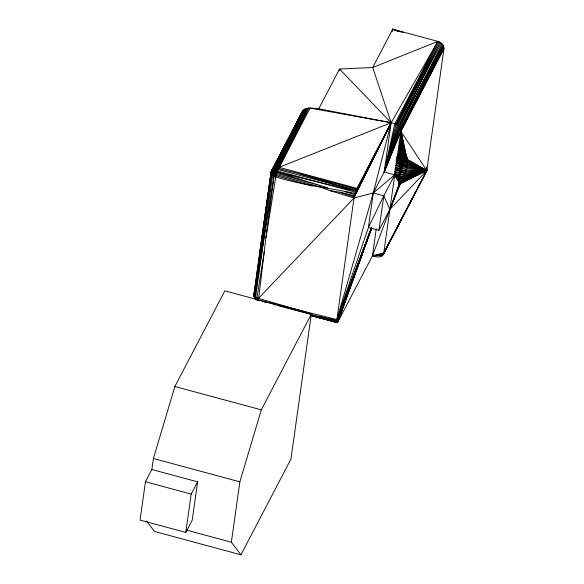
<?xml version="1.0" encoding="UTF-8"?>
<svg xmlns="http://www.w3.org/2000/svg" width="584" height="584" viewBox="0 0 584 584"><rect width="100%" height="100%" fill="white"/><g stroke="black" fill="none" stroke-linecap="round" stroke-linejoin="round"><path stroke-width="0.88" d="M371.395 227.767L336.924 319.558L256.069 299.417L254.777 298.278L253.894 294.299L271.239 171.623L302.162 111.88C305.483 106.018 313.528 108.602 318.733 108.799L391.149 122.735C395.572 123.268 401.332 126.078 400.865 131.327L399.412 177.405C396.901 198.275 407.588 169.156 407.114 164.944C409.618 144.073 398.93 173.185 399.412 177.405L395.222 176.12M399.179 184.799L372.453 255.792L338.173 321.382L337.041 322.558L336.924 319.558L373.278 192.954L384.228 172.01L391.149 122.735L372.709 67.489L392.718 29.2L437.847 41.384C440.854 42.216 443.628 44.72 443.935 47.954L400.865 131.327L400.726 171.389L395.353 169.002M400.412 172.645L400.865 131.327L443.898 48.99L443.935 47.954L400.901 130.298L384.228 172.01L394.748 174.85L398.901 181.39M424.685 173.806L426.123 172.397L426.816 170.543L400.865 131.327L400.12 173.871L394.616 171.93M394.762 173.915L399.858 175.09L400.865 131.327L384.228 172.01L394.813 123.72L437.847 41.384L372.709 67.489L339.516 69.029L318.733 108.799M254.617 296.073L256.201 298.241L256.23 300.052M394.529 175.09L399.617 176.273L400.865 131.327L406.756 157.271M265.917 237.776L276.393 173.258L308.783 108.077L276.247 169.776L274.027 176.273L265.917 237.776L258.398 300.453L256.887 299.592L256.945 297.825L264.333 251.412M258.369 299.738L254.777 298.278L253.894 294.299L254.157 293.175L253.879 295.562L254.551 297.833L274.027 176.273L274.137 171.134L275.925 167.936L275.473 167.374L305.198 108.982L273.356 170.141L255.639 297.066L256.069 299.417L255.252 298.482L254.653 296.161L272.275 170.908L302.994 110.632L270.969 172.594L253.879 295.562L254.551 297.833L257.259 299.979L258.566 297.767M339.267 70.81L339.516 69.029L391.149 122.735L355.364 192.202L277.239 170.893L275.349 168.849L275.473 167.374L306.315 108.529L276.663 167.177L276.779 168.761L277.882 169.448L331.15 183.734L356.116 190.019L391.149 122.735L437.847 41.384L395.996 124.137L384.228 172.01L400.347 128.203L443.38 45.866M254.777 298.278L254.872 297.387L255.639 297.066L258.486 298.38L304.498 311.725L309.031 313.732M145.46 481.742L140.065 520.089L185.807 532.44L192.202 520.198L197.589 481.858L151.855 469.507L145.46 481.742L191.194 494.093L197.589 481.858M151.855 469.507L153.402 458.484L174.864 386.513L224.862 290.847L311.308 314.185L290.942 459.126L240.936 554.8L154.49 531.455L146.511 520.972M185.807 532.44L191.194 494.093M240.936 554.8L231.359 542.215L239.849 481.822L261.311 409.859L311.308 314.185M392.47 30.981L392.718 29.2L403.084 32.441M260.216 251.288L271.144 173.609C270.261 169.214 275.232 166.221 279.115 167.331L310.075 108.098L391.149 122.735L373.278 192.954L368.431 227.461L336.924 319.558L354.006 198.005L356.116 190.019M376.227 228.913L372.453 255.792C375.767 256.967 380.666 258.245 383.089 254.733L426.568 171.513M255.872 299.65L256.887 299.592L258.486 298.38L354.006 198.005L373.278 192.954L383.798 195.793L368.431 227.461L378.95 230.308L383.798 195.793L394.748 174.85L398.857 182.201M406.982 157.249L406.5 157.403L400.865 131.327L383.783 252.879L383.089 254.733L372.453 255.792L383.783 252.879L426.816 170.543L443.898 48.99M400.507 151.095L398.434 155.059L400.901 137.51M260.041 250.478L271.239 171.623L274.166 166.024M263.421 235.118L254.062 295.168L255.639 297.066M277.882 169.448L273.356 170.141L271.458 172.28L271.144 173.609L271.735 174.609L275.568 176.828C301.563 185.055 328.471 187.829 355.006 193.392L391.149 122.735L279.115 167.331L356.868 188.325L278.386 168.484L276.663 167.177L307.527 108.222L277.889 167.17L278.386 168.484L274.035 168.995L271.998 170.097L270.969 172.594L271.239 171.623L271.998 175.185M395.996 124.137L439.029 41.8L397.105 124.706L384.228 172.01L399.777 127.195L442.066 43.924M295.482 125.239L302.162 111.88L272.348 169.199L272.275 170.908L276.057 174.441L320.565 187.15L330.113 190.669L354.006 198.005L391.149 122.735L354.685 194.603L344.852 191.683M397.105 124.706L440.139 42.362L399.033 126.261L384.228 172.01L398.135 125.421L441.168 43.085M391.871 31.784L392.718 29.2L400.449 31.74M338.173 321.382L371.687 227.95L337.822 321.981M398.434 155.059L400.281 149.971M310.907 315.469L337.253 322.58L371.636 227.855L337.516 322.375L311.257 315.031M310.768 315.462L337.041 322.558L371.592 227.848L336.888 322.339L330.712 320.397L333.391 321.01M378.95 230.308L389.893 209.357L399.04 184.486M371.49 227.884L336.793 321.908L330.712 320.397M383.798 195.793L389.893 209.357L399.339 185.004M426.641 166.922L426.816 170.543L389.893 209.357L399.536 185.099M389.893 209.357L399.77 185.077M383.089 254.733L406.486 209.393M407.311 207.78L412.275 198.071M414.348 194.027L415.173 192.406M417.239 188.362L418.896 185.128M400.901 130.298L443.76 46.91L400.726 129.246L442.811 44.858L399.033 126.261M381.651 256.142L382.476 254.536M404.004 214.248L382.454 255.507L372.453 255.792L383.535 253.857L426.816 170.543L426.619 167.842M274.998 164.425L288.795 138.036M289.627 136.437L294.643 126.837M399.303 155.388L400.128 153.804M301.753 113.238L271.407 171.346L272.275 170.908M258.544 297.738L257.69 299.344L256.201 298.241L255.215 298.621L255.361 299.176L255.252 298.482M405.267 158.687L407.669 159.432L426.816 170.543L401.646 182.675L400.938 183.894L398.485 183.318M271.735 174.609L272.998 174.185L274.078 172.404L276.794 172.061L355.736 191.063L300.636 174.12L356.495 189.099M271.458 172.28L274.743 169.922L273.115 168.484L304.206 109.558L274.378 167.739L275.349 168.849M373.278 192.954L394.748 174.85M272.991 172.784L272.056 172.163L271.144 173.609L274.078 172.404M398.726 182.697L401.281 183.332L426.816 170.543L407.661 160.147L404.296 159.162M398.668 181.361L402.018 181.923L426.816 170.543L407.625 160.958L404.259 159.958M272.728 175.514L276.057 174.441M274.027 176.273L275.787 175.587L312.309 186.121M398.923 178.178L403.186 179.178L426.816 170.543L407.544 161.841L404.186 160.834M271.947 173.579L272.998 174.185L276.393 173.258L327.624 187.771L276.794 172.061L274.743 169.922M273.093 171.477L277.239 170.893M398.938 176.39L403.975 177.018L426.816 170.543L407.435 162.805L403.398 161.98M254.617 297.198L255.172 297.052L255.215 298.621L253.894 294.299M399.996 172.273L405.114 173.441L426.816 170.543L403.325 162.505M399.96 170.316L405.792 170.959L426.816 170.543L402.405 181.084L398.5 179.784M394.726 168.163L401.412 168.9L400.865 131.327L406.216 157.643M396.616 162.279L399.974 162.724M330.113 190.669L340.129 192.289L354.408 195.808L391.149 122.735L354.181 196.947L340.129 192.289M401.566 166.082L426.816 170.543L402.792 180.171L398.697 179.325M400.266 158.804L396.872 157.512L400.215 158.111M401.507 167.542L426.816 170.543L403.588 178.127L398.784 176.828M394.704 171.557L399.595 172.484M399.828 173.733L404.741 174.667L426.816 170.543L402.924 163.659M395.602 165.236L402.157 166.484L400.865 131.327L405.909 157.994M396.003 177.843L399.23 178.5L395.923 177.237M396.74 159.724L400.018 160.403M401.814 164.892L426.816 170.543L404.369 175.857L399.675 174.207M394.769 170.032L399.872 171.192M395.718 163.746L399.982 164.732M404.982 158.191L407.639 158.804M398.646 184.318L400.303 184.705L398.638 184.23M402.872 163.951L407.114 164.944M400.193 156.636L397.74 156.052L400.354 156.855M404.164 161.031L407.544 161.841M396.828 158.563L400.237 159.388M404.245 160.14L407.625 160.958M398.492 155.249L400.208 155.782M404.289 159.322L407.661 160.147M405.895 157.855L407.574 158.279L405.953 157.768M397.711 155.453L400.266 156.111M397.339 154.68L399.076 155.125L397.478 154.694M264.508 302.059L267.129 302.746M273.239 304.344L275.86 305.031M277.604 305.49L336.771 321.288L371.49 227.775L336.815 320.499L318.346 316.178L321.748 317.754M397.434 154.687L399.076 155.125M313.133 315.718L320.171 317.601M321.93 318.076L324.573 318.776M405.88 157.432L407.479 157.862M396.872 157.512L400.076 158.373M396.536 162.491L400.536 163.571M395.456 168.63L399.456 169.71M400.661 170.908L405.464 172.207L426.816 170.543L406.114 169.703L401.391 168.039M174.864 386.513L261.311 409.859M153.402 458.484L239.849 481.822M186.829 530.192L231.359 542.215M398.441 181.806L401.646 182.675M398.419 184.515L400.025 184.945M397.551 154.753L400.697 155.57M310.651 315.382L337.041 322.558M311.995 315.623L337.253 322.58M397.186 154.745L400.573 155.68M396.908 156.585L400.237 157.556M397.295 180.003L398.974 180.507M398.689 180.93L402.018 181.923M398.865 183.821L400.609 184.354M395.842 160.877L400.004 162.148M401.88 164.527L406.902 166.075M402.486 165.965L406.668 167.258M398.981 175.47L403.975 177.018M394.601 174.725L399.617 176.273M394.842 173.536L399.858 175.09M395.58 167.082L401.412 168.9M400.792 169.397L405.792 170.959M396.704 159.812L400.602 161.126M396.704 178.74L399.084 179.543M396.916 30.821L392.718 29.2L400.376 31.857M395.529 165.469L399.434 166.849M392.718 29.2L398.697 31.39M398.733 182.391L401.281 183.332M399.383 177.572L403.186 179.178M396.456 162.71L400.259 164.345M400.514 171.404L405.114 173.441M273.356 170.141L272.348 169.199M254.106 296.774L256.887 299.592M276.393 173.258L274.137 171.134M275.787 175.587L274.093 173.798M275.925 167.936L276.779 168.761M272.998 174.185L273.735 175.105M256.201 298.241L257.259 299.979M253.879 295.562L254.361 297.052M256.945 297.825L257.347 299.052M254.135 295.891L254.551 297.833M401.062 170.141L400.865 131.327L405.588 158.454M401.777 167.674L400.865 131.327L405.238 159.016M402.544 165.323L400.865 131.327L404.88 159.673M402.938 164.221L400.865 131.327L404.5 160.417M403.332 163.162L400.865 131.327L404.121 161.257M400.865 131.327L403.726 162.169"/></g></svg>
